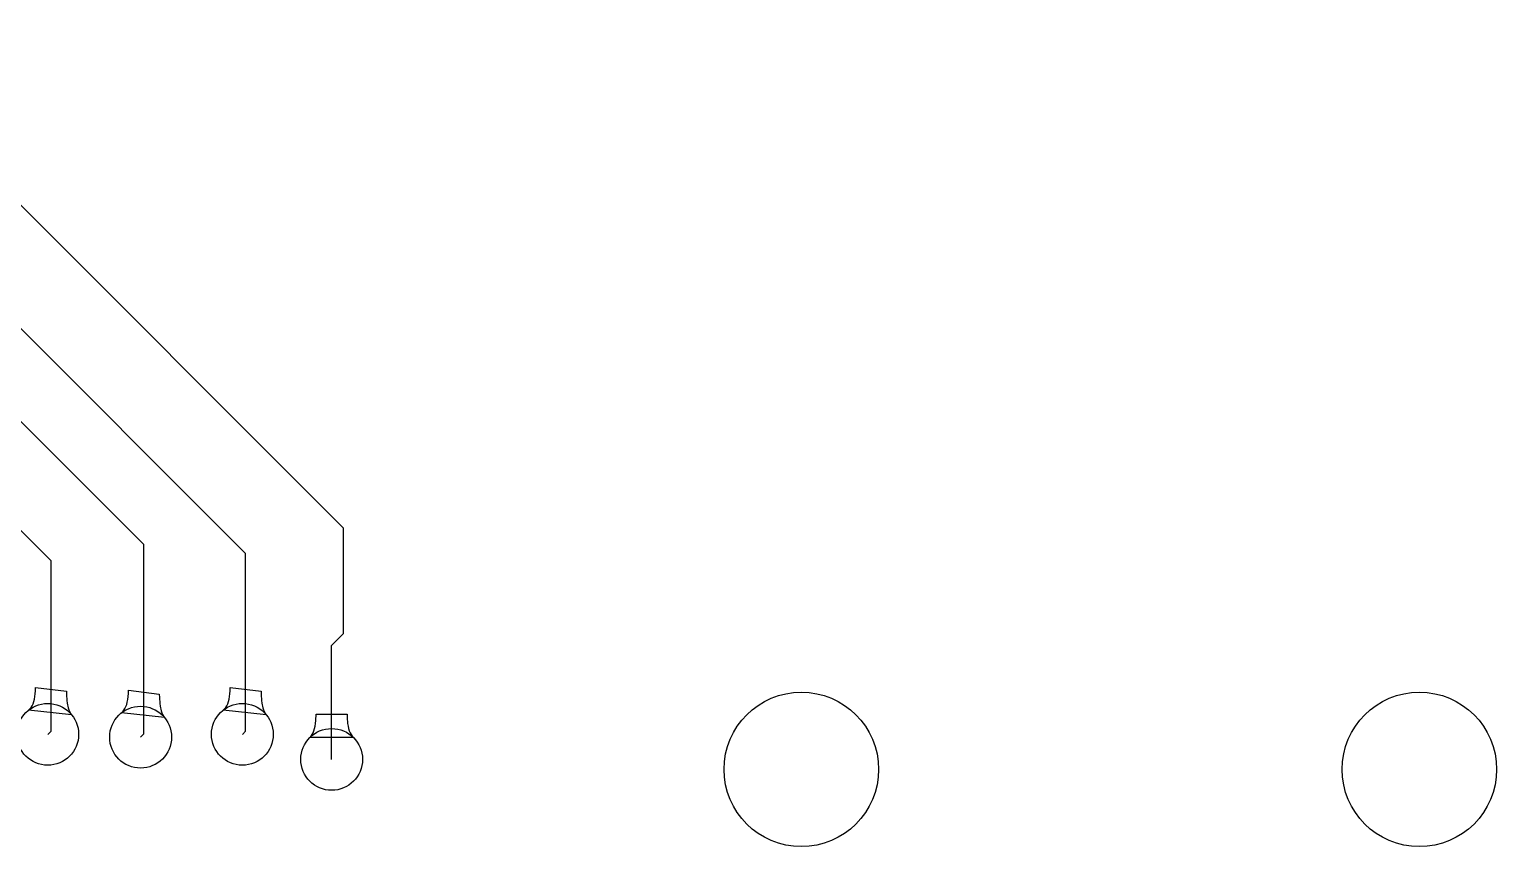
# Model space of a CAD drawing. Header units: inches. Extents: x 0.07 to 4.39, y 0.05 to 2.95.
# Drawn here: x 1.7502 to 2.225, y 0.175 to 0.4395 of the extents above; entities that cross this region are included whole.
import ezdxf

# ---------------------------------------------------------------- set-up
doc = ezdxf.new("R2010")
doc.units = ezdxf.units.IN
doc.header["$MEASUREMENT"] = 0
doc.layers.add('Top Layer', color=1, linetype='Continuous')

msp = doc.modelspace()

# ---------------------------------------------------------------- linework, layer by layer
at = {"layer": 'Top Layer'}
for p, q in [((1.63, 0.46), (1.82018, 0.26982)), ((1.67, 0.46), (1.85189, 0.27811)), ((1.635, 0.425), (1.78724, 0.27276)), ((1.62075, 0.40389), (1.75719, 0.26744)), ((1.85189, 0.24396), (1.85189, 0.27811)), ((1.78724, 0.21149), (1.78724, 0.27276)), ((1.75719, 0.21241), (1.75719, 0.26744)), ((1.82018, 0.21241), (1.82018, 0.26982)), ((1.848, 0.24008), (1.85189, 0.24396)), ((1.848, 0.20323), (1.848, 0.24008)), ((1.75183, 0.22269), (1.75199, 0.22354)), ((1.75199, 0.22354), (1.7521, 0.22446)), ((1.7521, 0.22446), (1.75217, 0.22546)), ((1.75217, 0.22546), (1.75219, 0.22654)), ((1.75219, 0.22654), (1.76219, 0.2253)), ((1.76219, 0.2253), (1.76221, 0.22421)), ((1.76221, 0.22421), (1.76234, 0.22227)), ((1.78204, 0.22262), (1.78215, 0.22355)), ((1.78215, 0.22355), (1.78222, 0.22455)), ((1.78222, 0.22455), (1.78224, 0.22562)), ((1.78224, 0.22562), (1.79224, 0.22438)), ((1.79224, 0.22438), (1.79226, 0.2233)), ((1.79226, 0.2233), (1.79239, 0.22135)), ((1.81482, 0.22269), (1.81498, 0.22354)), ((1.81498, 0.22354), (1.81509, 0.22446)), ((1.81509, 0.22446), (1.81516, 0.22546)), ((1.81516, 0.22546), (1.81518, 0.22654)), ((1.81518, 0.22654), (1.82518, 0.2253)), ((1.82518, 0.2253), (1.8252, 0.22421)), ((1.8252, 0.22421), (1.82533, 0.22227)), ((1.74993, 0.21919), (1.75036, 0.21958)), ((1.76385, 0.2177), (1.74993, 0.21919)), ((1.75036, 0.21958), (1.75074, 0.22005)), ((1.75074, 0.22005), (1.75108, 0.2206)), ((1.75108, 0.2206), (1.75138, 0.22122)), ((1.75138, 0.22122), (1.75163, 0.22192)), ((1.75163, 0.22192), (1.75183, 0.22269)), ((1.76234, 0.22227), (1.76246, 0.2214)), ((1.76246, 0.2214), (1.76279, 0.21988)), ((1.76279, 0.21988), (1.763, 0.21923)), ((1.763, 0.21923), (1.76325, 0.21865)), ((1.76325, 0.21865), (1.76353, 0.21814)), ((1.77998, 0.21827), (1.78041, 0.21867)), ((1.78041, 0.21867), (1.78079, 0.21914)), ((1.78079, 0.21914), (1.78113, 0.21969)), ((1.78113, 0.21969), (1.78143, 0.22031)), ((1.78143, 0.22031), (1.78168, 0.221)), ((1.78168, 0.221), (1.78188, 0.22178)), ((1.78188, 0.22178), (1.78204, 0.22262)), ((1.79239, 0.22135), (1.79251, 0.22048)), ((1.79251, 0.22048), (1.79284, 0.21897)), ((1.79284, 0.21897), (1.79306, 0.21831)), ((1.81292, 0.21919), (1.81335, 0.21958)), ((1.82684, 0.2177), (1.81292, 0.21919)), ((1.81335, 0.21958), (1.81374, 0.22005)), ((1.81374, 0.22005), (1.81408, 0.2206)), ((1.81408, 0.2206), (1.81437, 0.22122)), ((1.81437, 0.22122), (1.81462, 0.22192)), ((1.81462, 0.22192), (1.81482, 0.22269)), ((1.82533, 0.22227), (1.82545, 0.2214)), ((1.82545, 0.2214), (1.82578, 0.21988)), ((1.82578, 0.21988), (1.826, 0.21923)), ((1.826, 0.21923), (1.82624, 0.21865)), ((1.82624, 0.21865), (1.82653, 0.21814)), ((1.76353, 0.21814), (1.76385, 0.2177)), ((1.7939, 0.21678), (1.77998, 0.21827)), ((1.79306, 0.21831), (1.7933, 0.21773)), ((1.7933, 0.21773), (1.79359, 0.21722)), ((1.79359, 0.21722), (1.7939, 0.21678)), ((1.82653, 0.21814), (1.82684, 0.2177)), ((1.8425, 0.21323), (1.84268, 0.21402)), ((1.84268, 0.21402), (1.84282, 0.21488)), ((1.84282, 0.21488), (1.84292, 0.21581)), ((1.84292, 0.21581), (1.843, 0.21789)), ((1.843, 0.21789), (1.853, 0.21789)), ((1.853, 0.21789), (1.85302, 0.21681)), ((1.85302, 0.21681), (1.85318, 0.21488)), ((1.85318, 0.21488), (1.85332, 0.21402)), ((1.85332, 0.21402), (1.8535, 0.21323)), ((1.75613, 0.21134), (1.75719, 0.21241)), ((1.78618, 0.21043), (1.78724, 0.21149)), ((1.81912, 0.21134), (1.82018, 0.21241)), ((1.841, 0.21037), (1.84138, 0.2108)), ((1.855, 0.21037), (1.841, 0.21037)), ((1.84138, 0.2108), (1.84172, 0.2113)), ((1.84172, 0.2113), (1.84202, 0.21187)), ((1.84202, 0.21187), (1.84228, 0.21251)), ((1.84228, 0.21251), (1.8425, 0.21323)), ((1.8535, 0.21323), (1.85372, 0.21251)), ((1.85372, 0.21251), (1.85398, 0.21187)), ((1.85398, 0.21187), (1.85428, 0.2113)), ((1.85428, 0.2113), (1.85462, 0.2108)), ((1.85462, 0.2108), (1.855, 0.21037))]:
    msp.add_line(p, q, dxfattribs=at)
for centre, radius in [((2, 0.2), 0.025), ((2.2, 0.2), 0.025), ((1.75613, 0.21134), 0.01), ((1.78618, 0.21043), 0.01), ((1.81912, 0.21134), 0.01), ((1.848, 0.20323), 0.01)]:
    msp.add_circle(centre, radius, dxfattribs=at)

doc.saveas('drawing.dxf')
